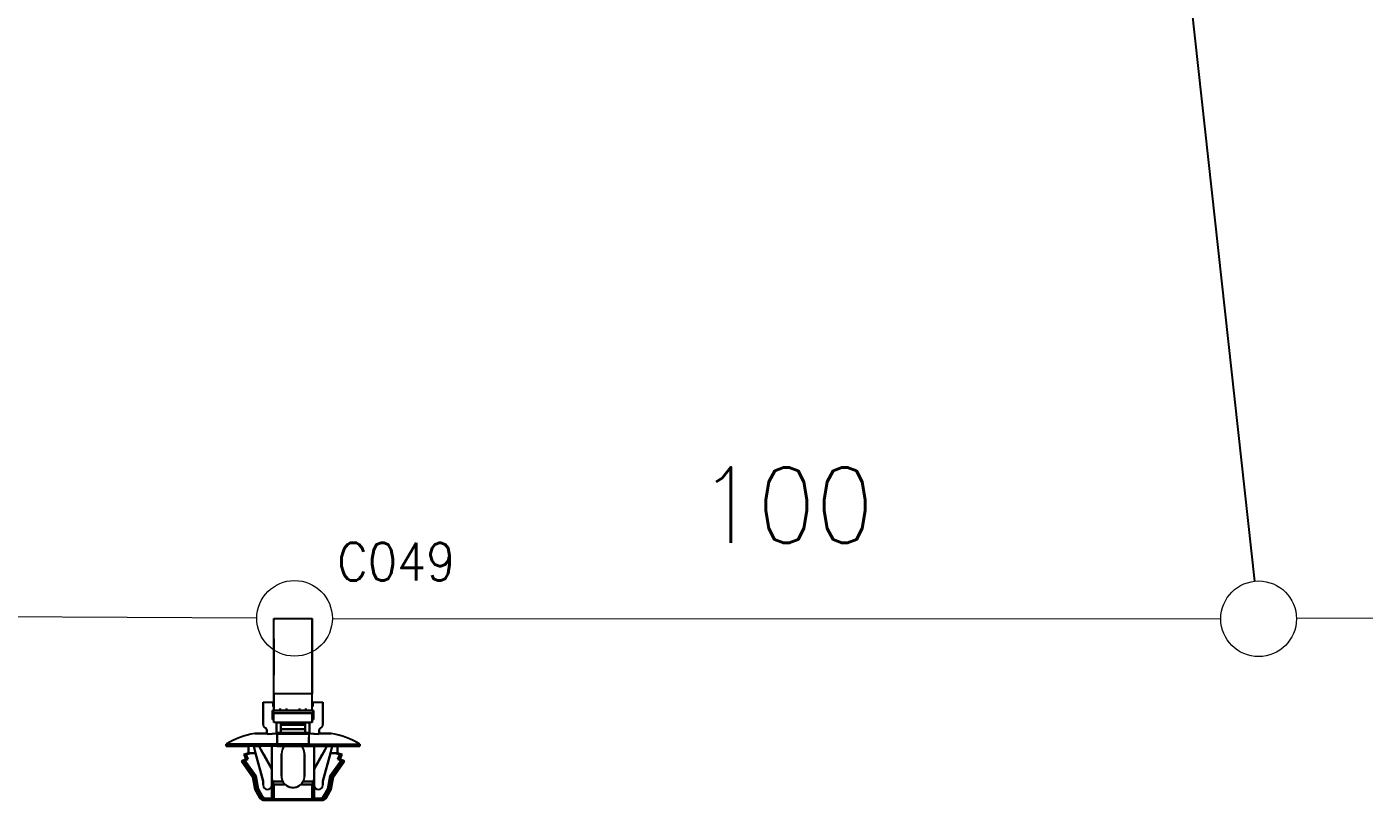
# Model space of a CAD drawing. Header units: inches. Extents: x 47316 to 59086, y 3141 to 11743.
# Drawn here: x 53403.7 to 53492.1, y 10120.1 to 10171.3 of the extents above; entities that cross this region are included whole.
import ezdxf

# ---------------------------------------------------------------- set-up
doc = ezdxf.new("R2010")
doc.units = ezdxf.units.IN
doc.header["$MEASUREMENT"] = 0
doc.styles.get("Standard").update_dxf_attribs({"font": ''})
doc.styles.get('Standard').set_extended_font_data('SimSun')
doc.linetypes.add('_VH_FELT_TAPE', pattern='A,0.4,-0.7,["FELT",Standard,S=0.3,R=0,X=-0.5,Y=-0.15],-0.7', length=1.8)

msp = doc.modelspace()

# ---------------------------------------------------------------- linework, layer by layer
at = {"color": 0, "linetype": '_VH_FELT_TAPE', "lineweight": 15, "ltscale": 5}
for p, q in [((53418.909, 10132.175), (53360.172, 10132.468)), ((53423.909, 10132.162), (53482.622, 10132.135)), ((53568.676, 10132.596), (53487.622, 10132.148))]:
    msp.add_line(p, q, dxfattribs=at)
at = {"color": 7, "ltscale": 0.378893}
msp.add_line((53420.044, 10127.163), (53420.044, 10132.163), dxfattribs=at)
at = {"color": 7, "ltscale": 0.15}
for p, q in [((53420.044, 10132.163), (53422.57, 10132.163)), ((53422.57, 10127.163), (53420.044, 10127.163)), ((53422.57, 10127.163), (53420.044, 10127.163)), ((53420.044, 10125.904), (53422.57, 10125.904)), ((53422.57, 10125.904), (53420.044, 10125.904)), ((53422.57, 10125.273), (53420.044, 10125.273)), ((53422.57, 10125.273), (53420.044, 10125.273)), ((53420.044, 10120.2), (53422.57, 10120.2)), ((53422.57, 10120.2), (53420.044, 10120.2))]:
    msp.add_line(p, q, dxfattribs=at)
at = {"color": 7, "ltscale": 0.0272}
msp.add_line((53420.044, 10132.05), (53420.044, 10132.163), dxfattribs=at)
at = {"color": 7, "ltscale": 0.37888}
msp.add_line((53420.044, 10127.163), (53420.044, 10132.163), dxfattribs=at)
at = {"color": 7, "ltscale": 0.027199}
msp.add_line((53420.044, 10132.163), (53420.044, 10132.05), dxfattribs=at)
at = {"color": 7, "ltscale": 0.378897}
msp.add_line((53422.57, 10132.163), (53422.57, 10127.163), dxfattribs=at)
at = {"color": 7, "ltscale": 0.215019}
msp.add_line((53422.57, 10128.727), (53422.57, 10132.163), dxfattribs=at)
at = {"color": 7, "ltscale": 0.315749}
msp.add_line((53422.57, 10132.163), (53422.57, 10127.595), dxfattribs=at)
at = {"color": 7, "ltscale": 0.378905}
msp.add_line((53422.57, 10127.163), (53422.57, 10132.163), dxfattribs=at)
at = {"color": 7, "ltscale": 0.315758}
msp.add_line((53422.57, 10132.163), (53422.57, 10127.595), dxfattribs=at)
at = {"color": 7, "ltscale": 0.179182}
msp.add_line((53422.57, 10128.898), (53422.57, 10131.916), dxfattribs=at)
at = {"color": 7, "ltscale": 0.142589}
msp.add_line((53420.044, 10130.804), (53420.044, 10128.403), dxfattribs=at)
at = {"color": 7, "ltscale": 0.142593}
msp.add_line((53420.044, 10128.402), (53420.044, 10130.803), dxfattribs=at)
at = {"color": 7, "ltscale": 0.026669}
for p, q in [((53422.57, 10128.898), (53422.57, 10128.449)), ((53422.57, 10128.449), (53422.57, 10128.898)), ((53422.57, 10128.727), (53422.57, 10128.278))]:
    msp.add_line(p, q, dxfattribs=at)
at = {"color": 7, "ltscale": 0.108633}
msp.add_line((53422.57, 10126.62), (53422.57, 10128.449), dxfattribs=at)
at = {"color": 7, "ltscale": 0.076392}
msp.add_line((53422.57, 10127.163), (53422.57, 10128.449), dxfattribs=at)
at = {"color": 7, "ltscale": 0.098454}
msp.add_line((53422.57, 10126.62), (53422.57, 10128.278), dxfattribs=at)
at = {"color": 7, "ltscale": 0.0644}
for p, q in [((53420.044, 10127.163), (53420.044, 10126.079)), ((53420.044, 10126.079), (53420.044, 10127.163)), ((53422.57, 10126.079), (53422.57, 10127.163)), ((53422.57, 10126.079), (53422.57, 10127.163))]:
    msp.add_line(p, q, dxfattribs=at)
at = {"color": 7, "ltscale": 0.057913}
msp.add_line((53422.57, 10126.62), (53422.57, 10127.595), dxfattribs=at)
at = {"color": 7, "ltscale": 0.039999}
for p, q in [((53419.329, 10126.62), (53420.002, 10126.62)), ((53419.329, 10126.62), (53420.002, 10126.62)), ((53422.612, 10126.62), (53423.286, 10126.62)), ((53422.612, 10126.62), (53423.286, 10126.62))]:
    msp.add_line(p, q, dxfattribs=at)
at = {"color": 7, "ltscale": 0.022501}
for p, q in [((53419.329, 10126.62), (53419.329, 10126.241)), ((53419.329, 10126.241), (53419.329, 10126.62)), ((53423.286, 10126.62), (53423.286, 10126.241)), ((53423.286, 10126.62), (53423.286, 10126.241))]:
    msp.add_line(p, q, dxfattribs=at)
at = {"color": 7, "ltscale": 0.064999}
for p, q in [((53419.329, 10126.241), (53419.329, 10125.146)), ((53419.329, 10125.146), (53419.329, 10126.241)), ((53423.286, 10126.241), (53423.286, 10125.146)), ((53423.286, 10126.241), (53423.286, 10125.146))]:
    msp.add_line(p, q, dxfattribs=at)
at = {"color": 7, "ltscale": 0.002499}
for p, q in [((53419.96, 10126.073), (53420.002, 10126.073)), ((53420.002, 10126.073), (53419.96, 10126.073)), ((53420.002, 10126.073), (53419.96, 10126.073)), ((53420.002, 10126.62), (53420.044, 10126.62)), ((53420.044, 10126.325), (53420.002, 10126.325)), ((53420.002, 10126.325), (53420.044, 10126.325)), ((53422.57, 10126.62), (53422.612, 10126.62)), ((53422.612, 10126.325), (53422.57, 10126.325)), ((53422.57, 10126.325), (53422.612, 10126.325)), ((53422.655, 10126.073), (53422.612, 10126.073)), ((53422.655, 10126.073), (53422.612, 10126.073)), ((53420.044, 10125.525), (53420.002, 10125.525)), ((53420.002, 10125.525), (53420.044, 10125.525)), ((53420.044, 10125.525), (53420.002, 10125.525)), ((53422.612, 10125.525), (53422.57, 10125.525)), ((53422.57, 10125.525), (53422.612, 10125.525)), ((53422.612, 10125.525), (53422.57, 10125.525))]:
    msp.add_line(p, q, dxfattribs=at)
at = {"color": 7, "ltscale": 0.035001}
for p, q in [((53419.96, 10125.483), (53419.96, 10126.073)), ((53419.96, 10125.483), (53419.96, 10126.073)), ((53419.96, 10126.073), (53419.96, 10125.483)), ((53422.655, 10126.073), (53422.655, 10125.483)), ((53422.655, 10125.483), (53422.655, 10126.073)), ((53422.36, 10123.715), (53422.36, 10124.304)), ((53422.36, 10123.715), (53422.36, 10124.304))]:
    msp.add_line(p, q, dxfattribs=at)
at = {"color": 7, "ltscale": 0.0175}
for p, q in [((53420.002, 10126.62), (53420.002, 10126.325)), ((53420.002, 10126.325), (53420.002, 10126.62)), ((53422.612, 10126.62), (53422.612, 10126.325)), ((53422.612, 10126.62), (53422.612, 10126.325)), ((53422.612, 10126.325), (53422.612, 10126.62))]:
    msp.add_line(p, q, dxfattribs=at)
at = {"color": 7, "ltscale": 2.6e-05}
for p, q in [((53420.002, 10126.62), (53420.002, 10126.619)), ((53422.612, 10126.619), (53422.612, 10126.62))]:
    msp.add_line(p, q, dxfattribs=at)
at = {"color": 7, "ltscale": 0.032501}
for p, q in [((53420.002, 10126.073), (53420.002, 10125.525)), ((53420.002, 10125.525), (53420.002, 10126.073)), ((53422.612, 10126.073), (53422.612, 10125.525)), ((53422.612, 10126.073), (53422.612, 10125.525))]:
    msp.add_line(p, q, dxfattribs=at)
at = {"color": 7, "ltscale": 0.154999}
for p, q in [((53422.612, 10126.073), (53420.002, 10126.073)), ((53420.002, 10126.073), (53422.612, 10126.073))]:
    msp.add_line(p, q, dxfattribs=at)
at = {"color": 7, "ltscale": 0.0075}
for p, q in [((53420.465, 10126.199), (53420.465, 10126.073)), ((53420.465, 10126.073), (53420.465, 10126.199)), ((53420.886, 10126.073), (53420.886, 10126.199)), ((53420.886, 10126.199), (53420.886, 10126.073)), ((53421.728, 10126.199), (53421.728, 10126.073)), ((53421.728, 10126.073), (53421.728, 10126.199)), ((53422.149, 10126.073), (53422.149, 10126.199)), ((53422.149, 10126.199), (53422.149, 10126.073)), ((53416.887, 10123.841), (53416.887, 10123.715)), ((53416.887, 10123.715), (53416.887, 10123.841)), ((53420.255, 10123.715), (53420.255, 10123.841)), ((53420.255, 10123.841), (53420.255, 10123.715)), ((53422.36, 10123.841), (53422.36, 10123.715)), ((53422.36, 10123.715), (53422.36, 10123.841)), ((53425.728, 10123.841), (53425.728, 10123.715)), ((53425.728, 10123.715), (53425.728, 10123.841)), ((53419.565, 10120.137), (53419.565, 10120.263)), ((53419.565, 10120.137), (53419.565, 10120.263)), ((53422.697, 10120.137), (53422.697, 10120.263)), ((53423.049, 10120.263), (53423.049, 10120.137)), ((53423.049, 10120.263), (53423.049, 10120.137))]:
    msp.add_line(p, q, dxfattribs=at)
at = {"color": 7, "ltscale": 0.000368}
msp.add_line((53420.465, 10126.079), (53420.465, 10126.073), dxfattribs=at)
at = {"color": 7, "ltscale": 0.025}
for p, q in [((53420.465, 10126.079), (53420.886, 10126.079)), ((53420.465, 10126.079), (53420.886, 10126.079)), ((53421.728, 10126.079), (53422.149, 10126.079)), ((53421.728, 10126.079), (53422.149, 10126.079)), ((53421.728, 10126.073), (53422.149, 10126.073)), ((53423.286, 10126.199), (53423.286, 10126.62))]:
    msp.add_line(p, q, dxfattribs=at)
at = {"color": 7, "ltscale": 0.023056}
msp.add_line((53420.498, 10126.073), (53420.886, 10126.073), dxfattribs=at)
at = {"color": 7, "ltscale": 0.000322}
msp.add_line((53421.728, 10126.073), (53421.728, 10126.078), dxfattribs=at)
at = {"color": 7, "ltscale": 0.021939}
msp.add_line((53422.612, 10126.073), (53422.612, 10125.703), dxfattribs=at)
at = {"color": 7, "ltscale": 0.000629}
msp.add_line((53422.644, 10126.073), (53422.655, 10126.073), dxfattribs=at)
at = {"color": 7, "ltscale": 0.0625}
msp.add_line((53423.286, 10125.146), (53423.286, 10126.199), dxfattribs=at)
at = {"color": 7, "ltscale": 0.004999}
for p, q in [((53420.044, 10125.483), (53419.96, 10125.483)), ((53419.96, 10125.483), (53420.044, 10125.483)), ((53422.655, 10125.483), (53422.57, 10125.483)), ((53422.57, 10125.483), (53422.655, 10125.483))]:
    msp.add_line(p, q, dxfattribs=at)
at = {"color": 7, "ltscale": 0.0375}
for p, q in [((53420.044, 10125.273), (53420.044, 10125.904)), ((53420.044, 10125.273), (53420.044, 10125.904)), ((53422.57, 10125.904), (53422.57, 10125.273)), ((53422.57, 10125.273), (53422.57, 10125.904))]:
    msp.add_line(p, q, dxfattribs=at)
at = {"color": 7, "ltscale": 0.040002}
for p, q in [((53420.213, 10124.599), (53420.213, 10125.273)), ((53420.213, 10124.599), (53420.213, 10125.273)), ((53420.213, 10125.273), (53420.213, 10124.599)), ((53422.402, 10125.273), (53422.402, 10124.599)), ((53422.402, 10124.599), (53422.402, 10125.273))]:
    msp.add_line(p, q, dxfattribs=at)
at = {"color": 7, "ltscale": 0.017502}
for p, q in [((53420.213, 10125.273), (53420.507, 10125.273)), ((53422.107, 10125.273), (53422.402, 10125.273))]:
    msp.add_line(p, q, dxfattribs=at)
at = {"color": 7, "ltscale": 0.00087}
for p, q in [((53420.507, 10125.258), (53420.507, 10125.273)), ((53420.507, 10125.273), (53420.507, 10125.258)), ((53422.107, 10125.258), (53422.107, 10125.273)), ((53422.107, 10125.273), (53422.107, 10125.258))]:
    msp.add_line(p, q, dxfattribs=at)
at = {"color": 7, "ltscale": 0.095001}
for p, q in [((53422.107, 10125.258), (53420.507, 10125.258)), ((53420.507, 10125.258), (53422.107, 10125.258)), ((53422.107, 10125.133), (53420.507, 10125.133)), ((53420.507, 10125.133), (53422.107, 10125.133)), ((53420.507, 10124.832), (53422.107, 10124.832)), ((53422.107, 10124.832), (53420.507, 10124.832)), ((53420.507, 10124.623), (53422.107, 10124.623))]:
    msp.add_line(p, q, dxfattribs=at)
at = {"color": 7, "ltscale": 0.007443}
for p, q in [((53420.507, 10125.133), (53420.507, 10125.258)), ((53420.507, 10125.258), (53420.507, 10125.133)), ((53422.107, 10125.133), (53422.107, 10125.258)), ((53422.107, 10125.258), (53422.107, 10125.133))]:
    msp.add_line(p, q, dxfattribs=at)
at = {"color": 7, "ltscale": 0.017839}
for p, q in [((53420.507, 10124.832), (53420.507, 10125.133)), ((53420.507, 10125.133), (53420.507, 10124.832)), ((53422.107, 10124.832), (53422.107, 10125.133)), ((53422.107, 10125.133), (53422.107, 10124.832))]:
    msp.add_line(p, q, dxfattribs=at)
at = {"color": 7, "ltscale": 0.023952}
msp.add_line((53422.107, 10124.869), (53422.107, 10125.273), dxfattribs=at)
at = {"color": 7, "ltscale": 0.002502}
msp.add_line((53422.57, 10125.483), (53422.57, 10125.525), dxfattribs=at)
at = {"color": 7, "ltscale": 0.010562}
msp.add_line((53422.612, 10125.525), (53422.612, 10125.703), dxfattribs=at)
at = {"color": 7, "ltscale": 0.047501}
for p, q in [((53419.581, 10124.557), (53418.781, 10124.557)), ((53418.781, 10124.557), (53419.581, 10124.557)), ((53423.833, 10124.557), (53423.033, 10124.557)), ((53423.033, 10124.557), (53423.833, 10124.557))]:
    msp.add_line(p, q, dxfattribs=at)
at = {"color": 7, "ltscale": 0.017476}
for p, q in [((53419.581, 10124.789), (53419.581, 10124.495)), ((53423.033, 10124.789), (53423.033, 10124.495))]:
    msp.add_line(p, q, dxfattribs=at)
at = {"color": 7, "ltscale": 0.017471}
for p, q in [((53419.581, 10124.495), (53419.581, 10124.789)), ((53423.033, 10124.495), (53423.033, 10124.789))]:
    msp.add_line(p, q, dxfattribs=at)
at = {"color": 7, "ltscale": 0.00369}
for p, q in [((53419.581, 10124.557), (53419.581, 10124.495)), ((53423.033, 10124.495), (53423.033, 10124.557))]:
    msp.add_line(p, q, dxfattribs=at)
at = {"color": 7, "ltscale": 0.129999}
for p, q in [((53422.402, 10124.599), (53420.213, 10124.599)), ((53420.213, 10124.599), (53422.402, 10124.599))]:
    msp.add_line(p, q, dxfattribs=at)
at = {"color": 7, "ltscale": 0.040569}
for p, q in [((53420.255, 10123.841), (53420.255, 10124.524)), ((53422.36, 10124.524), (53422.36, 10123.841))]:
    msp.add_line(p, q, dxfattribs=at)
at = {"color": 7, "ltscale": 0.125}
for p, q in [((53420.255, 10124.524), (53422.36, 10124.524)), ((53422.36, 10124.524), (53420.255, 10124.524)), ((53420.255, 10123.841), (53422.36, 10123.841)), ((53422.36, 10123.841), (53420.255, 10123.841)), ((53420.255, 10123.715), (53422.36, 10123.715)), ((53422.36, 10123.715), (53420.255, 10123.715))]:
    msp.add_line(p, q, dxfattribs=at)
at = {"color": 7, "ltscale": 0.040567}
for p, q in [((53420.255, 10124.524), (53420.255, 10123.841)), ((53422.36, 10124.524), (53422.36, 10123.841))]:
    msp.add_line(p, q, dxfattribs=at)
at = {"color": 7, "ltscale": 0.02751}
msp.add_line((53420.255, 10123.841), (53420.255, 10124.304), dxfattribs=at)
msp.add_line((53420.255, 10123.841), (53420.255, 10124.304), dxfattribs=at)
at = {"color": 7, "ltscale": 0.012407}
for p, q in [((53420.507, 10124.623), (53420.507, 10124.832)), ((53422.107, 10124.623), (53422.107, 10124.832))]:
    msp.add_line(p, q, dxfattribs=at)
at = {"color": 7, "ltscale": 0.013841}
for p, q in [((53420.507, 10124.832), (53420.507, 10124.599)), ((53422.107, 10124.599), (53422.107, 10124.832))]:
    msp.add_line(p, q, dxfattribs=at)
at = {"color": 7, "ltscale": 0.001447}
msp.add_line((53420.507, 10124.623), (53420.507, 10124.599), dxfattribs=at)
at = {"color": 7, "ltscale": 0.014789}
msp.add_line((53422.107, 10124.848), (53422.107, 10124.599), dxfattribs=at)
at = {"color": 7, "ltscale": 0.013786}
msp.add_line((53423.033, 10124.557), (53423.033, 10124.789), dxfattribs=at)
at = {"color": 7, "ltscale": 0.2}
for p, q in [((53416.887, 10123.841), (53420.255, 10123.841)), ((53420.255, 10123.841), (53416.887, 10123.841)), ((53420.255, 10123.715), (53416.887, 10123.715)), ((53420.255, 10123.715), (53416.887, 10123.715)), ((53422.36, 10123.841), (53425.728, 10123.841)), ((53422.36, 10123.841), (53425.728, 10123.841)), ((53422.36, 10123.715), (53425.728, 10123.715)), ((53425.728, 10123.715), (53422.36, 10123.715))]:
    msp.add_line(p, q, dxfattribs=at)
at = {"color": 7, "ltscale": 0.087396}
for p, q in [((53416.887, 10123.715), (53418.359, 10123.715)), ((53416.887, 10123.715), (53418.359, 10123.715)), ((53425.728, 10123.715), (53424.256, 10123.715))]:
    msp.add_line(p, q, dxfattribs=at)
at = {"color": 7, "ltscale": 0.027499}
for p, q in [((53418.36, 10123.252), (53418.36, 10123.715)), ((53418.36, 10123.715), (53418.36, 10123.252)), ((53424.254, 10123.252), (53424.254, 10123.715)), ((53424.254, 10123.715), (53424.254, 10123.252))]:
    msp.add_line(p, q, dxfattribs=at)
at = {"color": 7, "ltscale": 0.020602}
for p, q in [((53418.713, 10123.715), (53419.059, 10123.715)), ((53418.713, 10123.715), (53419.059, 10123.715)), ((53423.902, 10123.715), (53423.555, 10123.715))]:
    msp.add_line(p, q, dxfattribs=at)
at = {"color": 7, "ltscale": 0.028456}
for p, q in [((53418.836, 10123.252), (53418.713, 10123.715)), ((53418.713, 10123.715), (53418.836, 10123.252)), ((53423.779, 10123.252), (53423.902, 10123.715)), ((53423.902, 10123.715), (53423.779, 10123.252))]:
    msp.add_line(p, q, dxfattribs=at)
at = {"color": 7, "ltscale": 0.015242}
for p, q in [((53419.188, 10123.492), (53419.062, 10123.715)), ((53423.553, 10123.715), (53423.427, 10123.492))]:
    msp.add_line(p, q, dxfattribs=at)
at = {"color": 7, "ltscale": 0.015215}
msp.add_line((53419.062, 10123.715), (53419.188, 10123.492), dxfattribs=at)
at = {"color": 7, "ltscale": 0.026985}
for p, q in [((53419.412, 10123.096), (53419.188, 10123.492)), ((53423.427, 10123.492), (53423.203, 10123.096))]:
    msp.add_line(p, q, dxfattribs=at)
at = {"color": 7, "ltscale": 0.02701}
msp.add_line((53419.188, 10123.492), (53419.412, 10123.096), dxfattribs=at)
at = {"color": 7, "ltscale": 0.089999}
for p, q in [((53419.918, 10122.199), (53419.918, 10123.715)), ((53419.918, 10123.715), (53419.918, 10122.199)), ((53422.697, 10123.715), (53422.697, 10122.199)), ((53422.697, 10122.199), (53422.697, 10123.715))]:
    msp.add_line(p, q, dxfattribs=at)
at = {"color": 7, "ltscale": 0.02697}
msp.add_line((53423.203, 10123.096), (53423.427, 10123.492), dxfattribs=at)
at = {"color": 7, "ltscale": 0.015289}
msp.add_line((53423.427, 10123.492), (53423.553, 10123.716), dxfattribs=at)
at = {"color": 7, "ltscale": 0.020749}
msp.add_line((53423.553, 10123.715), (53423.902, 10123.715), dxfattribs=at)
at = {"color": 7, "ltscale": 0.0875}
for p, q in [((53424.254, 10123.715), (53425.728, 10123.715)), ((53420.55, 10123.21), (53420.55, 10121.736)), ((53420.55, 10121.736), (53420.55, 10123.21)), ((53420.55, 10121.736), (53420.55, 10123.21)), ((53422.065, 10121.736), (53422.065, 10123.21)), ((53422.065, 10123.21), (53422.065, 10121.736))]:
    msp.add_line(p, q, dxfattribs=at)
at = {"color": 7, "ltscale": 0.019025}
msp.add_line((53418.192, 10122.852), (53417.898, 10122.726), dxfattribs=at)
at = {"color": 7, "ltscale": 0.006177}
msp.add_line((53418.002, 10122.726), (53417.898, 10122.726), dxfattribs=at)
at = {"color": 7, "ltscale": 0.006165}
for p, q in [((53417.898, 10122.726), (53418.001, 10122.726)), ((53418.634, 10121.694), (53418.738, 10121.694)), ((53418.634, 10121.694), (53418.738, 10121.694))]:
    msp.add_line(p, q, dxfattribs=at)
at = {"color": 7, "ltscale": 0.075271}
for p, q in [((53417.898, 10122.726), (53418.634, 10121.694)), ((53418.738, 10121.694), (53418.001, 10122.726)), ((53424.613, 10122.726), (53423.877, 10121.694)), ((53423.877, 10121.694), (53424.613, 10122.726)), ((53423.98, 10121.694), (53424.717, 10122.726))]:
    msp.add_line(p, q, dxfattribs=at)
at = {"color": 7, "ltscale": 0.075264}
msp.add_line((53418.738, 10121.694), (53418.002, 10122.726), dxfattribs=at)
at = {"color": 7, "ltscale": 0.018174}
msp.add_line((53418.36, 10123.252), (53418.066, 10123.168), dxfattribs=at)
at = {"color": 7, "ltscale": 0.000925}
msp.add_line((53418.066, 10123.168), (53418.082, 10123.168), dxfattribs=at)
at = {"color": 7, "ltscale": 0.020195}
for p, q in [((53418.066, 10123.168), (53418.192, 10122.852)), ((53418.208, 10123.168), (53418.334, 10122.852)), ((53418.334, 10122.852), (53418.208, 10123.168)), ((53424.407, 10123.168), (53424.281, 10122.852)), ((53424.281, 10122.852), (53424.407, 10123.168)), ((53424.422, 10122.852), (53424.549, 10123.168))]:
    msp.add_line(p, q, dxfattribs=at)
at = {"color": 7, "ltscale": 0.000912}
for p, q in [((53418.082, 10123.168), (53418.066, 10123.168)), ((53424.422, 10122.852), (53424.407, 10122.852))]:
    msp.add_line(p, q, dxfattribs=at)
at = {"color": 7, "ltscale": 0.002823}
msp.add_line((53418.082, 10123.168), (53418.129, 10123.168), dxfattribs=at)
at = {"color": 7, "ltscale": 0.00282}
for p, q in [((53418.129, 10123.168), (53418.082, 10123.168)), ((53424.407, 10122.852), (53424.359, 10122.852))]:
    msp.add_line(p, q, dxfattribs=at)
at = {"color": 7, "ltscale": 0.013619}
for p, q in [((53418.334, 10122.852), (53418.123, 10122.762)), ((53418.123, 10122.762), (53418.334, 10122.852)), ((53424.281, 10122.852), (53424.491, 10122.762)), ((53424.491, 10122.762), (53424.281, 10122.852))]:
    msp.add_line(p, q, dxfattribs=at)
at = {"color": 7, "ltscale": 0.074459}
for p, q in [((53418.123, 10122.762), (53418.852, 10121.741)), ((53418.852, 10121.741), (53418.123, 10122.762)), ((53424.491, 10122.762), (53423.763, 10121.741)), ((53423.763, 10121.741), (53424.491, 10122.762))]:
    msp.add_line(p, q, dxfattribs=at)
at = {"color": 7, "ltscale": 0.004681}
for p, q in [((53418.129, 10123.168), (53418.208, 10123.168)), ((53418.208, 10123.168), (53418.129, 10123.168))]:
    msp.add_line(p, q, dxfattribs=at)
at = {"color": 7, "ltscale": 0.000327}
msp.add_line((53418.198, 10122.852), (53418.192, 10122.852), dxfattribs=at)
at = {"color": 7, "ltscale": 0.008441}
for p, q in [((53418.192, 10122.852), (53418.334, 10122.852)), ((53418.36, 10123.252), (53418.503, 10123.252)), ((53418.503, 10123.252), (53418.36, 10123.252))]:
    msp.add_line(p, q, dxfattribs=at)
at = {"color": 7, "ltscale": 0.008429}
for p, q in [((53418.334, 10122.852), (53418.192, 10122.852)), ((53424.407, 10123.168), (53424.549, 10123.168))]:
    msp.add_line(p, q, dxfattribs=at)
at = {"color": 7, "ltscale": 0.00033}
for p, q in [((53418.192, 10122.852), (53418.198, 10122.852)), ((53418.366, 10123.252), (53418.36, 10123.252)), ((53424.254, 10123.252), (53424.249, 10123.252))]:
    msp.add_line(p, q, dxfattribs=at)
at = {"color": 7, "ltscale": 0.001593}
msp.add_line((53418.224, 10122.852), (53418.198, 10122.852), dxfattribs=at)
at = {"color": 7, "ltscale": 0.003809}
msp.add_line((53418.198, 10122.852), (53418.262, 10122.852), dxfattribs=at)
at = {"color": 7, "ltscale": 0.018199}
for p, q in [((53418.503, 10123.252), (53418.208, 10123.168)), ((53418.208, 10123.168), (53418.503, 10123.252)), ((53424.112, 10123.252), (53424.407, 10123.168)), ((53424.407, 10123.168), (53424.112, 10123.252))]:
    msp.add_line(p, q, dxfattribs=at)
at = {"color": 7, "ltscale": 0.004291}
msp.add_line((53418.262, 10122.852), (53418.334, 10122.852), dxfattribs=at)
at = {"color": 7, "ltscale": 0.008432}
msp.add_line((53418.502, 10123.252), (53418.36, 10123.252), dxfattribs=at)
at = {"color": 7, "ltscale": 0.000342}
for p, q in [((53418.36, 10123.252), (53418.366, 10123.252)), ((53424.249, 10123.252), (53424.254, 10123.252))]:
    msp.add_line(p, q, dxfattribs=at)
at = {"color": 7, "ltscale": 0.000286}
for p, q in [((53418.362, 10123.251), (53418.366, 10123.252)), ((53418.366, 10123.252), (53418.362, 10123.251))]:
    msp.add_line(p, q, dxfattribs=at)
at = {"color": 7, "ltscale": 0.002209}
msp.add_line((53418.403, 10123.252), (53418.366, 10123.252), dxfattribs=at)
at = {"color": 7, "ltscale": 0.003674}
for p, q in [((53418.366, 10123.252), (53418.428, 10123.252)), ((53424.187, 10123.252), (53424.249, 10123.252))]:
    msp.add_line(p, q, dxfattribs=at)
at = {"color": 7, "ltscale": 0.00434}
msp.add_line((53418.428, 10123.252), (53418.501, 10123.252), dxfattribs=at)
at = {"color": 7, "ltscale": 0.019785}
for p, q in [((53418.836, 10123.252), (53418.503, 10123.252)), ((53418.503, 10123.252), (53418.836, 10123.252)), ((53423.779, 10123.252), (53424.112, 10123.252)), ((53424.112, 10123.252), (53423.779, 10123.252))]:
    msp.add_line(p, q, dxfattribs=at)
at = {"color": 7, "ltscale": 0.11383}
for p, q in [((53419.329, 10121.399), (53418.836, 10123.252)), ((53418.836, 10123.252), (53419.329, 10121.399)), ((53423.286, 10121.399), (53423.779, 10123.252)), ((53423.779, 10123.252), (53423.286, 10121.399))]:
    msp.add_line(p, q, dxfattribs=at)
at = {"color": 7, "ltscale": 0.064963}
msp.add_line((53419.38, 10123.152), (53419.918, 10122.199), dxfattribs=at)
at = {"color": 7, "ltscale": 0.061156}
for p, q in [((53419.918, 10122.199), (53419.412, 10123.096)), ((53423.203, 10123.096), (53422.697, 10122.199))]:
    msp.add_line(p, q, dxfattribs=at)
at = {"color": 7, "ltscale": 0.061161}
msp.add_line((53419.412, 10123.096), (53419.918, 10122.199), dxfattribs=at)
at = {"color": 7, "ltscale": 0.065039}
msp.add_line((53422.697, 10122.199), (53423.235, 10123.153), dxfattribs=at)
at = {"color": 7, "ltscale": 0.06116}
msp.add_line((53422.697, 10122.199), (53423.203, 10123.096), dxfattribs=at)
at = {"color": 7, "ltscale": 0.040697}
msp.add_line((53422.697, 10122.356), (53422.697, 10123.041), dxfattribs=at)
at = {"color": 7, "ltscale": 0.040701}
msp.add_line((53422.697, 10123.041), (53422.697, 10122.356), dxfattribs=at)
at = {"color": 7, "ltscale": 0.006299}
msp.add_line((53424.112, 10123.252), (53424.218, 10123.252), dxfattribs=at)
at = {"color": 7, "ltscale": 0.006305}
msp.add_line((53424.218, 10123.252), (53424.112, 10123.252), dxfattribs=at)
at = {"color": 7, "ltscale": 0.00329}
msp.add_line((53424.131, 10123.252), (53424.187, 10123.252), dxfattribs=at)
at = {"color": 7, "ltscale": 0.006641}
msp.add_line((53424.254, 10123.252), (53424.142, 10123.252), dxfattribs=at)
at = {"color": 7, "ltscale": 0.001825}
msp.add_line((53424.249, 10123.252), (53424.218, 10123.252), dxfattribs=at)
at = {"color": 7, "ltscale": 0.002142}
msp.add_line((53424.218, 10123.252), (53424.254, 10123.252), dxfattribs=at)
at = {"color": 7, "ltscale": 0.002136}
msp.add_line((53424.254, 10123.252), (53424.218, 10123.252), dxfattribs=at)
at = {"color": 7, "ltscale": 0.018183}
msp.add_line((53424.549, 10123.168), (53424.254, 10123.252), dxfattribs=at)
at = {"color": 7, "ltscale": 0.004715}
msp.add_line((53424.281, 10122.852), (53424.36, 10122.852), dxfattribs=at)
at = {"color": 7, "ltscale": 0.004687}
msp.add_line((53424.359, 10122.852), (53424.281, 10122.852), dxfattribs=at)
at = {"color": 7, "ltscale": 0.002832}
msp.add_line((53424.36, 10122.852), (53424.408, 10122.852), dxfattribs=at)
at = {"color": 7, "ltscale": 0.002856}
msp.add_line((53424.417, 10122.852), (53424.369, 10122.852), dxfattribs=at)
at = {"color": 7, "ltscale": 0.002869}
msp.add_line((53424.369, 10122.852), (53424.417, 10122.852), dxfattribs=at)
at = {"color": 7, "ltscale": 0.008438}
msp.add_line((53424.549, 10123.168), (53424.407, 10123.168), dxfattribs=at)
at = {"color": 7, "ltscale": 0.0009}
msp.add_line((53424.408, 10122.852), (53424.423, 10122.852), dxfattribs=at)
at = {"color": 7, "ltscale": 0.019}
msp.add_line((53424.717, 10122.726), (53424.423, 10122.852), dxfattribs=at)
at = {"color": 7, "ltscale": 0.002185}
msp.add_line((53424.479, 10123.168), (53424.516, 10123.168), dxfattribs=at)
at = {"color": 7, "ltscale": 0.005222}
msp.add_line((53424.701, 10122.726), (53424.613, 10122.726), dxfattribs=at)
at = {"color": 7, "ltscale": 0.005249}
msp.add_line((53424.701, 10122.726), (53424.613, 10122.726), dxfattribs=at)
at = {"color": 7, "ltscale": 0.000903}
msp.add_line((53424.716, 10122.726), (53424.701, 10122.726), dxfattribs=at)
at = {"color": 7, "ltscale": 0.000916}
msp.add_line((53424.716, 10122.726), (53424.701, 10122.726), dxfattribs=at)
at = {"color": 7, "ltscale": 4.3e-05}
msp.add_line((53424.717, 10122.726), (53424.716, 10122.726), dxfattribs=at)
at = {"color": 7, "ltscale": 4.9e-05}
msp.add_line((53424.717, 10122.726), (53424.716, 10122.726), dxfattribs=at)
at = {"color": 7, "ltscale": 0.05076}
for p, q in [((53418.634, 10121.694), (53418.782, 10120.852)), ((53423.833, 10120.852), (53423.98, 10121.694))]:
    msp.add_line(p, q, dxfattribs=at)
at = {"color": 7, "ltscale": 0.050769}
msp.add_line((53418.889, 10120.853), (53418.738, 10121.694), dxfattribs=at)
at = {"color": 7, "ltscale": 0.002621}
for p, q in [((53418.782, 10121.712), (53418.741, 10121.695)), ((53418.741, 10121.695), (53418.782, 10121.712)), ((53423.874, 10121.695), (53423.833, 10121.712)), ((53423.833, 10121.712), (53423.874, 10121.695))]:
    msp.add_line(p, q, dxfattribs=at)
at = {"color": 7, "ltscale": 0.050773}
for p, q in [((53418.889, 10120.853), (53418.741, 10121.695)), ((53423.874, 10121.695), (53423.726, 10120.853)), ((53423.726, 10120.853), (53423.874, 10121.695))]:
    msp.add_line(p, q, dxfattribs=at)
at = {"color": 7, "ltscale": 0.000205}
for p, q in [((53418.785, 10121.713), (53418.782, 10121.712)), ((53418.782, 10121.712), (53418.785, 10121.713)), ((53423.833, 10121.712), (53423.83, 10121.713)), ((53423.83, 10121.713), (53423.833, 10121.712))]:
    msp.add_line(p, q, dxfattribs=at)
at = {"color": 7, "ltscale": 0.004321}
for p, q in [((53418.852, 10121.741), (53418.785, 10121.713)), ((53418.785, 10121.713), (53418.852, 10121.741)), ((53423.83, 10121.713), (53423.763, 10121.741)), ((53423.763, 10121.741), (53423.83, 10121.713))]:
    msp.add_line(p, q, dxfattribs=at)
at = {"color": 7, "ltscale": 0.051095}
for p, q in [((53418.852, 10121.741), (53419.001, 10120.894)), ((53419.001, 10120.894), (53418.852, 10121.741)), ((53423.763, 10121.741), (53423.614, 10120.894)), ((53423.614, 10120.894), (53423.763, 10121.741))]:
    msp.add_line(p, q, dxfattribs=at)
at = {"color": 7, "ltscale": 0.039936}
for p, q in [((53419.918, 10121.527), (53419.918, 10122.199)), ((53419.918, 10122.199), (53419.918, 10121.527)), ((53422.697, 10122.199), (53422.697, 10121.527)), ((53422.697, 10121.527), (53422.697, 10122.199))]:
    msp.add_line(p, q, dxfattribs=at)
at = {"color": 7, "ltscale": 0.082565}
for p, q in [((53419.918, 10121.527), (53419.918, 10120.137)), ((53419.918, 10120.137), (53419.918, 10121.527)), ((53422.697, 10120.137), (53422.697, 10121.527)), ((53422.697, 10121.527), (53422.697, 10120.137))]:
    msp.add_line(p, q, dxfattribs=at)
at = {"color": 7, "ltscale": 0.048712}
msp.add_line((53422.697, 10121.379), (53422.697, 10122.199), dxfattribs=at)
at = {"color": 7, "ltscale": 0.006168}
for p, q in [((53423.877, 10121.694), (53423.98, 10121.694)), ((53423.98, 10121.694), (53423.877, 10121.694))]:
    msp.add_line(p, q, dxfattribs=at)
at = {"color": 7, "ltscale": 0.006219}
msp.add_line((53418.886, 10120.852), (53418.782, 10120.852), dxfattribs=at)
at = {"color": 7, "ltscale": 0.006223}
for p, q in [((53418.782, 10120.852), (53418.886, 10120.852)), ((53423.833, 10120.852), (53423.728, 10120.852)), ((53423.833, 10120.852), (53423.728, 10120.852))]:
    msp.add_line(p, q, dxfattribs=at)
at = {"color": 7, "ltscale": 0.034946}
for p, q in [((53418.782, 10120.852), (53419.08, 10120.345)), ((53423.535, 10120.345), (53423.833, 10120.852))]:
    msp.add_line(p, q, dxfattribs=at)
at = {"color": 7, "ltscale": 0.000128}
for p, q in [((53418.886, 10120.852), (53418.889, 10120.852)), ((53418.889, 10120.852), (53418.886, 10120.852)), ((53423.726, 10120.852), (53423.728, 10120.852))]:
    msp.add_line(p, q, dxfattribs=at)
at = {"color": 7, "ltscale": 0.034208}
for p, q in [((53419.179, 10120.356), (53418.886, 10120.852)), ((53423.436, 10120.356), (53423.728, 10120.852))]:
    msp.add_line(p, q, dxfattribs=at)
at = {"color": 7, "ltscale": 0.002806}
for p, q in [((53418.933, 10120.869), (53418.889, 10120.853)), ((53423.726, 10120.853), (53423.682, 10120.869))]:
    msp.add_line(p, q, dxfattribs=at)
at = {"color": 7, "ltscale": 0.00266}
for p, q in [((53418.889, 10120.853), (53418.931, 10120.868)), ((53423.684, 10120.868), (53423.726, 10120.853))]:
    msp.add_line(p, q, dxfattribs=at)
at = {"color": 7, "ltscale": 0.034163}
for p, q in [((53419.179, 10120.356), (53418.889, 10120.853)), ((53423.726, 10120.853), (53423.436, 10120.356))]:
    msp.add_line(p, q, dxfattribs=at)
at = {"color": 7, "ltscale": 0.004276}
for p, q in [((53418.933, 10120.869), (53419.001, 10120.894)), ((53419.001, 10120.894), (53418.933, 10120.869)), ((53423.682, 10120.869), (53423.614, 10120.894)), ((53423.614, 10120.894), (53423.682, 10120.869))]:
    msp.add_line(p, q, dxfattribs=at)
at = {"color": 7, "ltscale": 0.0329}
for p, q in [((53419.001, 10120.894), (53419.281, 10120.416)), ((53419.281, 10120.416), (53419.001, 10120.894)), ((53423.614, 10120.894), (53423.333, 10120.416)), ((53423.333, 10120.416), (53423.614, 10120.894))]:
    msp.add_line(p, q, dxfattribs=at)
at = {"color": 7, "ltscale": 0.014999}
for p, q in [((53419.329, 10121.147), (53419.329, 10121.399)), ((53419.329, 10121.147), (53419.329, 10121.399)), ((53419.329, 10121.399), (53419.329, 10121.147)), ((53423.286, 10121.147), (53423.286, 10121.399)), ((53423.286, 10121.399), (53423.286, 10121.147))]:
    msp.add_line(p, q, dxfattribs=at)
at = {"color": 7, "ltscale": 0.041339}
for p, q in [((53420.636, 10121.385), (53419.94, 10121.385)), ((53419.94, 10121.385), (53420.636, 10121.385)), ((53422.675, 10121.385), (53421.979, 10121.385)), ((53421.979, 10121.385), (53422.675, 10121.385))]:
    msp.add_line(p, q, dxfattribs=at)
at = {"color": 7, "ltscale": 0.002635}
for p, q in [((53419.94, 10121.385), (53419.955, 10121.344)), ((53422.66, 10121.344), (53422.675, 10121.385))]:
    msp.add_line(p, q, dxfattribs=at)
at = {"color": 7, "ltscale": 0.002634}
for p, q in [((53419.955, 10121.344), (53419.94, 10121.385)), ((53422.675, 10121.385), (53422.66, 10121.344))]:
    msp.add_line(p, q, dxfattribs=at)
at = {"color": 7, "ltscale": 0.057954}
for p, q in [((53420.044, 10120.2), (53420.044, 10121.176)), ((53420.044, 10121.176), (53420.044, 10120.2)), ((53422.57, 10121.176), (53422.57, 10120.2)), ((53422.57, 10120.2), (53422.57, 10121.176))]:
    msp.add_line(p, q, dxfattribs=at)
at = {"color": 7, "ltscale": 0.044711}
for p, q in [((53420.044, 10121.176), (53420.797, 10121.176)), ((53420.797, 10121.176), (53420.044, 10121.176)), ((53421.817, 10121.176), (53422.57, 10121.176)), ((53422.57, 10121.176), (53421.817, 10121.176))]:
    msp.add_line(p, q, dxfattribs=at)
at = {"color": 7, "ltscale": 0.000598}
msp.add_line((53420.797, 10121.176), (53420.79, 10121.183), dxfattribs=at)
at = {"color": 7, "ltscale": 0.001863}
msp.add_line((53421.839, 10121.197), (53421.817, 10121.175), dxfattribs=at)
at = {"color": 7, "ltscale": 0.000505}
msp.add_line((53421.817, 10121.176), (53421.824, 10121.182), dxfattribs=at)
at = {"color": 7, "ltscale": 0.008279}
msp.add_line((53422.697, 10121.24), (53422.697, 10121.379), dxfattribs=at)
at = {"color": 7, "ltscale": 0.005516}
msp.add_line((53422.697, 10121.147), (53422.697, 10121.24), dxfattribs=at)
at = {"color": 7, "ltscale": 0.052501}
msp.add_line((53422.697, 10120.263), (53422.697, 10121.147), dxfattribs=at)
at = {"color": 7, "ltscale": 0.00587}
msp.add_line((53419.08, 10120.344), (53419.178, 10120.356), dxfattribs=at)
at = {"color": 7, "ltscale": 0.005865}
for p, q in [((53419.179, 10120.356), (53419.08, 10120.344)), ((53423.534, 10120.344), (53423.436, 10120.356))]:
    msp.add_line(p, q, dxfattribs=at)
at = {"color": 7, "ltscale": 0.007092}
for p, q in [((53419.179, 10120.356), (53419.281, 10120.416)), ((53419.281, 10120.416), (53419.179, 10120.356)), ((53423.333, 10120.416), (53423.436, 10120.356)), ((53423.436, 10120.356), (53423.333, 10120.416))]:
    msp.add_line(p, q, dxfattribs=at)
at = {"color": 7, "ltscale": 0.007248}
msp.add_line((53419.565, 10120.137), (53419.443, 10120.137), dxfattribs=at)
at = {"color": 7, "ltscale": 0.001605}
msp.add_line((53419.477, 10120.137), (53419.45, 10120.137), dxfattribs=at)
at = {"color": 7, "ltscale": 0.006183}
msp.add_line((53419.461, 10120.137), (53419.565, 10120.137), dxfattribs=at)
at = {"color": 7, "ltscale": 0.004422}
msp.add_line((53419.565, 10120.137), (53419.491, 10120.137), dxfattribs=at)
at = {"color": 7, "ltscale": 0.012915}
msp.add_line((53419.491, 10120.137), (53419.708, 10120.137), dxfattribs=at)
at = {"color": 7, "ltscale": 0.020941}
for p, q in [((53419.565, 10120.263), (53419.918, 10120.263)), ((53419.918, 10120.263), (53419.565, 10120.263)), ((53419.565, 10120.137), (53419.918, 10120.137)), ((53419.918, 10120.137), (53419.565, 10120.137)), ((53423.049, 10120.263), (53422.697, 10120.263)), ((53422.697, 10120.263), (53423.049, 10120.263)), ((53422.697, 10120.137), (53423.049, 10120.137)), ((53423.049, 10120.137), (53422.697, 10120.137))]:
    msp.add_line(p, q, dxfattribs=at)
at = {"color": 7, "ltscale": 0.012512}
for p, q in [((53419.708, 10120.137), (53419.919, 10120.137)), ((53422.696, 10120.137), (53422.906, 10120.137))]:
    msp.add_line(p, q, dxfattribs=at)
at = {"color": 7, "ltscale": 0.000995}
for p, q in [((53419.918, 10120.137), (53419.935, 10120.137)), ((53419.935, 10120.137), (53419.918, 10120.137)), ((53422.68, 10120.137), (53422.697, 10120.137)), ((53422.697, 10120.137), (53422.68, 10120.137))]:
    msp.add_line(p, q, dxfattribs=at)
at = {"color": 7, "ltscale": 0.000399}
msp.add_line((53419.94, 10120.137), (53419.933, 10120.137), dxfattribs=at)
at = {"color": 7, "ltscale": 0.163214}
msp.add_line((53419.933, 10120.137), (53422.682, 10120.137), dxfattribs=at)
at = {"color": 7, "ltscale": 0.163013}
msp.add_line((53422.68, 10120.137), (53419.935, 10120.137), dxfattribs=at)
at = {"color": 7, "ltscale": 0.015717}
msp.add_line((53423.171, 10120.137), (53422.906, 10120.137), dxfattribs=at)
at = {"color": 7, "ltscale": 0.015729}
msp.add_line((53422.906, 10120.137), (53423.171, 10120.137), dxfattribs=at)
at = {"color": 7, "ltscale": 0.005864}
msp.add_line((53423.534, 10120.344), (53423.436, 10120.356), dxfattribs=at)
at = {"color": 0, "linetype": '_VH_FELT_TAPE', "lineweight": -3, "ltscale": 5}
msp.add_lwpolyline([(53439.337, 10220.626), (53475.449, 10220.278), (53484.849, 10134.619)], dxfattribs=at)
at = {"color": 7}
for points in [[(53420.797, 10121.176), (53420.948, 10121.069), (53421.034, 10121.029)], [(53421.581, 10121.029), (53421.667, 10121.069), (53421.817, 10121.176)], [(53419.178, 10120.356), (53419.25, 10120.264), (53419.343, 10120.195), (53419.45, 10120.152), (53419.565, 10120.137)], [(53419.179, 10120.356), (53419.235, 10120.279), (53419.306, 10120.218), (53419.409, 10120.164), (53419.565, 10120.137)], [(53423.049, 10120.137), (53423.165, 10120.152), (53423.273, 10120.196), (53423.365, 10120.265), (53423.436, 10120.356)], [(53423.049, 10120.137), (53423.163, 10120.151), (53423.27, 10120.194), (53423.347, 10120.247), (53423.436, 10120.356)]]:
    msp.add_lwpolyline(points, dxfattribs=at)
at = {"color": 0, "linetype": 'Continuous', "lineweight": 15}
for centre in [(53421.409, 10132.163), (53485.122, 10132.134)]:
    msp.add_circle(centre, 2.5, dxfattribs=at)
at = {"color": 7}
for centre, radius, start, end in [((53419.581, 10125.146), 0.253, 180, 250.52878), ((53419.581, 10125.146), 0.253, 179.99938, 250.52933), ((53423.033, 10125.146), 0.253, 289.47067, 0.00063), ((53423.033, 10125.146), 0.253, 289.47122, 0), ((53423.033, 10125.146), 0.253, 289.47059, 0.00055), ((53419.741, 10119.153), 5.489, 100.06433, 121.32658), ((53419.741, 10119.153), 5.489, 100.06433, 121.32658), ((53419.455, 10124.789), 0.127, 42.26917, 70.45689), ((53419.454, 10124.788), 0.127, 0.31556, 70.21322), ((53419.455, 10124.789), 0.126, 0.01905, 70.50932), ((53420.235, 10117.172), 7.352, 92.4656, 95.09803), ((53420.396, 10114.848), 9.681, 92.82582, 94.82483), ((53420.254, 10116.795), 7.73, 89.99372, 92.48929), ((53420.292, 10114.647), 9.877, 90.21741, 92.17036), ((53422.322, 10114.647), 9.877, 87.82965, 89.78259), ((53422.361, 10116.794), 7.731, 87.51085, 90.00611), ((53422.322, 10114.647), 9.877, 87.82965, 89.78259), ((53422.38, 10117.173), 7.351, 84.90179, 87.53454), ((53422.219, 10114.848), 9.681, 85.17517, 87.17418), ((53423.161, 10124.788), 0.127, 109.78678, 179.68444), ((53423.16, 10124.789), 0.126, 109.49027, 179.98054), ((53423.16, 10124.788), 0.127, 109.54466, 122.95746), ((53422.874, 10119.153), 5.489, 58.67343, 79.93567), ((53421.318, 10123.205), 0.769, 138.48521, 179.67294), ((53421.307, 10123.21), 0.757, 138.19182, 180.02562), ((53421.306, 10123.211), 0.756, 138.15455, 162.29646), ((53421.308, 10123.21), 0.757, 359.97561, 41.81866), ((53421.296, 10123.205), 0.769, 0.32706, 41.51479), ((53421.303, 10123.209), 0.763, 0.04843, 17.91343), ((53417.985, 10122.931), 0.206, 274.44161, 288.47785), ((53417.986, 10122.928), 0.203, 274.38921, 288.61835), ((53417.871, 10123.344), 0.635, 286.48269, 293.44544), ((53417.861, 10123.373), 0.665, 286.64102, 293.28495), ((53424.754, 10123.373), 0.665, 246.71641, 253.36569), ((53424.743, 10123.343), 0.633, 246.54772, 253.54197), ((53424.629, 10122.93), 0.205, 251.51628, 265.58003), ((53424.629, 10122.929), 0.204, 251.36901, 265.48204), ((53420.394, 10121.527), 0.476, 179.96208, 197.25188), ((53420.371, 10121.523), 0.453, 179.46073, 197.63345), ((53421.307, 10121.736), 0.758, 180.00045, 207.5793), ((53421.307, 10121.736), 0.758, 180.00023, 194.48358), ((53421.313, 10121.737), 0.763, 180.04823, 194.60816), ((53421.313, 10121.737), 0.764, 180.05597, 195.26815), ((53421.313, 10121.74), 0.764, 180.2495, 207.60295), ((53421.301, 10121.74), 0.764, 332.39705, 359.7505), ((53421.307, 10121.736), 0.758, 332.42069, 359.99956), ((53421.302, 10121.737), 0.763, 345.60919, 359.95117), ((53422.221, 10121.527), 0.476, 342.74812, 0.03792), ((53422.244, 10121.523), 0.453, 342.36347, 0.54301), ((53419.623, 10121.147), 0.295, 180.00789, 359.99212), ((53419.623, 10121.147), 0.295, 180.02454, 359.97546), ((53420.773, 10121.684), 0.886, 202.56691, 207.34235), ((53420.78, 10121.687), 0.894, 202.54644, 207.2781), ((53421.194, 10121.905), 1.362, 207.48589, 212.39785), ((53421.173, 10121.893), 1.337, 207.54216, 212.44811), ((53421.316, 10121.738), 0.765, 207.42513, 217.04797), ((53421.31, 10121.739), 0.761, 207.62657, 217.31194), ((53421.288, 10121.717), 0.73, 217.02723, 227.80148), ((53421.308, 10121.737), 0.759, 217.29702, 227.66623), ((53421.31, 10121.746), 0.767, 228.00076, 248.90155), ((53421.308, 10121.738), 0.759, 245.83724, 254.99704), ((53421.308, 10121.736), 0.758, 246.53322, 253.48916), ((53421.31, 10121.736), 0.758, 248.64582, 269.78798), ((53421.308, 10121.748), 0.769, 249.09881, 269.93401), ((53421.305, 10121.736), 0.758, 270.21203, 291.35418), ((53421.307, 10121.748), 0.769, 270.06564, 290.89906), ((53421.307, 10121.737), 0.759, 286.43481, 299.93114), ((53421.304, 10121.746), 0.767, 291.09952, 312.00448), ((53421.327, 10121.717), 0.73, 312.19852, 322.97278), ((53421.306, 10121.737), 0.759, 312.33376, 322.70297), ((53421.299, 10121.738), 0.765, 322.95203, 332.57487), ((53421.304, 10121.739), 0.761, 322.68806, 332.37343), ((53421.421, 10121.905), 1.361, 327.60181, 332.51439), ((53421.442, 10121.893), 1.337, 327.55164, 332.45804), ((53421.834, 10121.687), 0.894, 332.72272, 337.4531), ((53421.842, 10121.684), 0.886, 332.65799, 337.43288), ((53422.991, 10121.147), 0.295, 180.00789, 359.99212), ((53422.991, 10121.147), 0.295, 180.02454, 359.97546), ((53419.448, 10120.566), 0.43, 211.1525, 269.34265), ((53419.534, 10120.565), 0.294, 210.52892, 226.96533), ((53419.653, 10120.657), 0.443, 212.9072, 223.70291), ((53419.549, 10120.581), 0.315, 226.97644, 242.3479), ((53419.534, 10120.563), 0.292, 226.60635, 243.18927), ((53419.559, 10120.602), 0.338, 242.37989, 256.69587), ((53419.554, 10120.585), 0.321, 241.83953, 256.76125), ((53419.565, 10120.622), 0.36, 256.64604, 270.12295), ((53419.582, 10120.792), 0.53, 259.0695, 268.20905), ((53419.932, 10120.197), 0.0611, 272.66673, 292.2213), ((53419.932, 10120.198), 0.0615, 272.87695, 292.27225), ((53419.893, 10120.302), 0.172, 291.18182, 300.79787), ((53419.893, 10120.301), 0.172, 291.02989, 300.68309), ((53419.763, 10120.516), 0.423, 301.05122, 311.70229), ((53419.755, 10120.527), 0.436, 301.1803, 311.50628), ((53422.851, 10120.515), 0.422, 228.30511, 238.9783), ((53422.859, 10120.526), 0.435, 228.46706, 238.80891), ((53422.722, 10120.302), 0.172, 239.20529, 248.81672), ((53422.721, 10120.301), 0.172, 239.32222, 248.9686), ((53422.685, 10120.198), 0.0617, 245.4196, 266.57636), ((53422.686, 10120.199), 0.0623, 245.41089, 266.316), ((53422.683, 10120.197), 0.0611, 247.77675, 267.33301), ((53422.683, 10120.198), 0.0615, 247.7243, 267.12035), ((53423.033, 10120.792), 0.529, 271.76822, 280.88392), ((53423.05, 10120.623), 0.36, 269.88103, 283.31213), ((53423.055, 10120.602), 0.338, 283.26413, 297.58592), ((53423.061, 10120.584), 0.32, 283.24655, 298.15961), ((53423.167, 10120.566), 0.43, 270.65733, 328.8491), ((53423.066, 10120.581), 0.315, 297.61613, 312.98085), ((53423.08, 10120.563), 0.293, 296.81547, 313.34667), ((53423.08, 10120.566), 0.294, 312.99511, 329.46634), ((53422.961, 10120.658), 0.444, 316.29414, 327.05461)]:
    msp.add_arc(centre, radius, start, end, dxfattribs=at)

# ---------------------------------------------------------------- texts
at = {"color": 7, "linetype": '_VH_FELT_TAPE', "lineweight": 18, "ltscale": 5, "insert": (53448.127, 10142.151), "char_height": 5, "width": 12.85714, "attachment_point": 1, "rotation": 359.97381}
msp.add_mtext('\\Fromans.shx;\\W0.9000000000;\\T1.0000000000;\\o\\l100', dxfattribs=at)
at = {"color": 21, "linetype": 'Continuous', "lineweight": 15, "insert": (53424.231, 10137.163), "char_height": 2.5, "width": 8.67857, "attachment_point": 1}
msp.add_mtext('\\Fromans.shx;\\W0.9000000000;\\T1.0000000000;\\o\\lC049', dxfattribs=at)

doc.saveas('drawing.dxf')
